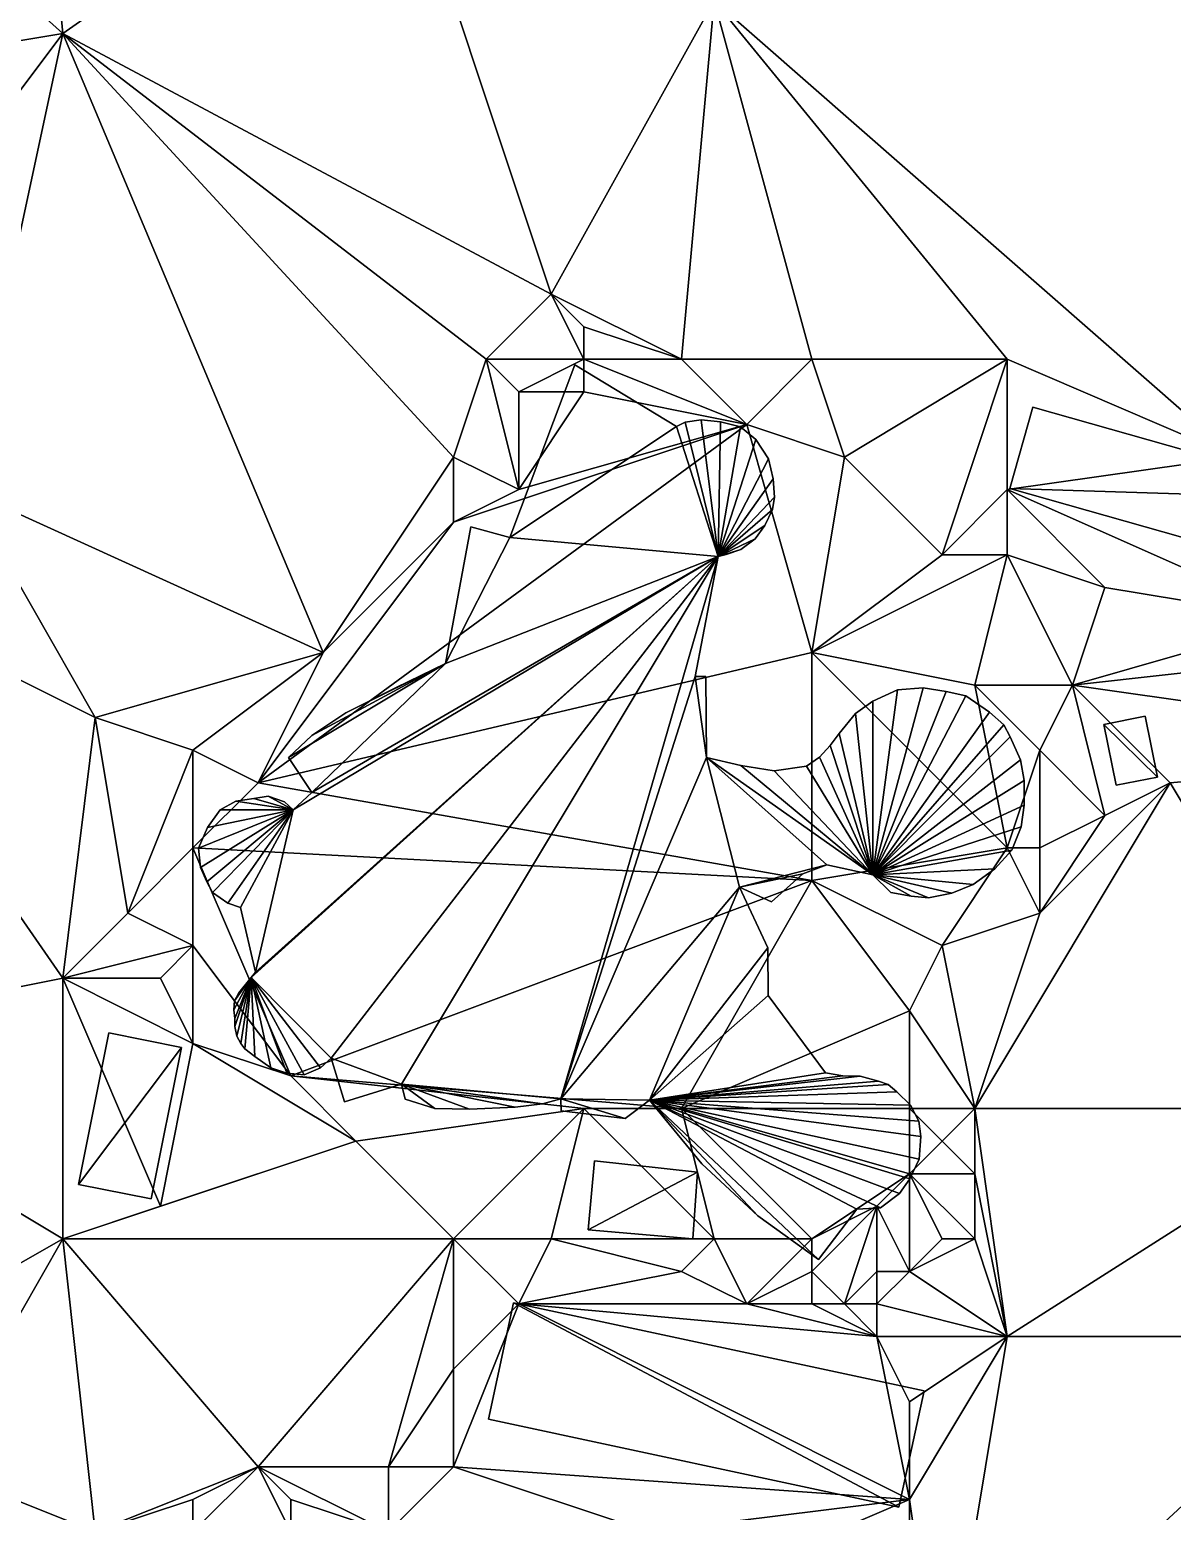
# Model space of a CAD drawing. Header units: metres. Extents: x -1103 to 901, y -902 to 905.
# Drawn here: x 342 to 412.1, y 471.3 to 562.2 of the extents above; entities that cross this region are included whole.
import ezdxf

# ---------------------------------------------------------------- set-up
doc = ezdxf.new("R2010")
doc.units = ezdxf.units.M
for name, color, linetype in [('OSM_BUILDING_FOOTPRINTS', 7, 'CONTINUOUS'), ('OSM_BUILDING_ROOFS', 1, 'CONTINUOUS'), ('OSM_BUILDING_WALLS', 8, 'CONTINUOUS'), ('OSM_TERRAIN', 3, 'CONTINUOUS')]:
    doc.layers.add(name, color=color, linetype=linetype)

msp = doc.modelspace()

# ---------------------------------------------------------------- linework, layer by layer
at = {"layer": 'OSM_BUILDING_FOOTPRINTS'}
for points in [[(375.443, 541.657, 7.511), (371.453, 531.063, 7.511), (369.065, 531.715, 7.511), (367.496, 523.321, 7.511), (364.434, 521.828, 7.511), (361.394, 520.291, 7.511), (359.305, 518.909, 7.511), (357.868, 517.549, 7.511), (359.305, 515.403, 7.511), (358.144, 514.341, 7.511), (357.613, 514.839, 7.511), (356.619, 515.182, 7.511), (355.734, 515.027, 7.511), (354.64, 514.872, 7.511), (353.678, 514.341, 7.511), (352.882, 513.247, 7.511), (352.33, 511.986, 7.511), (352.462, 510.803, 7.511), (352.849, 509.918, 7.511), (353.203, 509.254, 7.511), (354.142, 508.602, 7.511), (354.927, 508.348, 7.511), (355.845, 504.377, 7.511), (355.568, 504.035, 7.511), (355.159, 503.537, 7.511), (354.806, 503.106, 7.511), (354.551, 502.608, 7.511), (354.507, 502.055, 7.511), (354.573, 501.524, 7.511), (354.562, 501.026, 7.511), (354.695, 500.451, 7.511), (354.938, 499.998, 7.511), (355.192, 499.655, 7.511), (355.8, 499.191, 7.511), (356.773, 498.505, 7.511), (357.768, 498.162, 7.511), (358.829, 498.074, 7.511), (359.835, 498.505, 7.511), (360.487, 499.102, 7.511), (361.305, 496.404, 7.511), (364.798, 497.488, 7.511), (365.019, 496.581, 7.511), (366.843, 496.006, 7.511), (368.988, 495.961, 7.511), (371.773, 496.083, 7.511), (373.464, 496.293, 7.511), (374.581, 496.592, 7.511), (374.603, 495.862, 7.511), (378.538, 495.397, 7.511), (380.03, 496.503, 7.511), (383.236, 492.61, 7.511), (386.685, 489.414, 7.511), (390.41, 486.727, 7.511), (392.764, 489.812, 7.511), (394.212, 489.901, 7.511), (395.373, 490.774, 7.511), (396.025, 491.681, 7.511), (396.589, 492.887, 7.511), (396.689, 494.291, 7.511), (396.567, 495.231, 7.511), (396.058, 496.216, 7.511), (395.218, 497.034, 7.511), (394.688, 497.465, 7.511), (394.091, 497.675, 7.511), (392.963, 497.985, 7.511), (391.902, 498.007, 7.511), (390.841, 498.195, 7.511), (387.326, 502.939, 7.511), (387.304, 505.87, 7.511), (385.557, 509.597, 7.511), (387.525, 508.69, 7.511), (389.437, 510.404, 7.511), (390.93, 510.957, 7.511), (393.748, 510.338, 7.511), (394.843, 509.254, 7.511), (396.092, 509.033, 7.511), (397.153, 508.944, 7.511), (398.59, 509.221, 7.511), (399.905, 509.752, 7.511), (401.243, 510.714, 7.511), (402.282, 511.864, 7.511), (402.846, 513.291, 7.511), (403.034, 514.629, 7.511), (403.034, 516.144, 7.511), (402.812, 517.416, 7.511), (402.182, 518.82, 7.511), (401.785, 519.561, 7.511), (400.9, 520.335, 7.511), (399.463, 521.33, 7.511), (398.247, 521.607, 7.511), (396.843, 521.828, 7.511), (395.252, 521.706, 7.511), (393.748, 521.021, 7.511), (392.687, 520.247, 7.511), (391.681, 519.03, 7.511), (391.118, 518.289, 7.511), (390.465, 517.57, 7.511), (389.681, 517.018, 7.511), (387.68, 516.741, 7.511), (385.646, 517.051, 7.511), (383.524, 517.548, 7.511), (383.49, 522.525, 7.511), (382.827, 522.525, 7.511), (384.242, 529.901, 7.511), (384.74, 530.023, 7.511), (385.646, 530.333, 7.511), (386.53, 530.985, 7.511), (387.116, 531.792, 7.511), (387.591, 532.788, 7.511), (387.713, 533.54, 7.511), (387.625, 534.657, 7.511), (387.337, 535.895, 7.511), (386.552, 537.079, 7.511), (385.624, 537.853, 7.511), (384.397, 538.162, 7.511), (383.214, 538.284, 7.511), (382.23, 538.151, 7.511), (381.689, 537.875, 7.511), (375.443, 541.657, 7.511)], [(403.575, 539.058, 9.825), (423.594, 533.385, 9.825), (422.168, 528.397, 9.825), (402.149, 534.07, 9.825), (403.575, 539.058, 9.825)], [(410.473, 520.081, 9.128), (411.224, 516.354, 9.128), (408.693, 515.845, 9.128), (407.93, 519.583, 9.128), (410.473, 520.081, 9.128)], [(346.836, 500.639, 7.383), (351.29, 499.755, 7.383), (349.433, 490.454, 7.383), (344.968, 491.339, 7.383), (346.836, 500.639, 7.383)], [(376.648, 492.798, 8.182), (382.971, 492.091, 8.182), (382.683, 487.999, 8.182), (376.272, 488.552, 8.182), (376.648, 492.798, 8.182)], [(370.137, 476.918, 10.088), (371.685, 484.062, 10.088), (396.898, 478.665, 10.088), (395.34, 471.521, 10.088), (370.137, 476.918, 10.088)]]:
    msp.add_polyline3d(points, close=True, dxfattribs=at)
at = {"layer": 'OSM_BUILDING_ROOFS'}
for points in [[(381.689, 537.875, 17.511), (375.443, 541.657, 17.511), (371.453, 531.063, 17.511)], [(423.594, 533.385, 19.825), (403.575, 539.058, 19.825), (402.149, 534.07, 19.825)], [(384.242, 529.901, 17.511), (381.689, 537.875, 17.511), (371.453, 531.063, 17.511)], [(384.242, 529.901, 17.511), (382.23, 538.151, 17.511), (381.689, 537.875, 17.511)], [(384.242, 529.901, 17.511), (383.214, 538.284, 17.511), (382.23, 538.151, 17.511)], [(384.242, 529.901, 17.511), (384.397, 538.162, 17.511), (383.214, 538.284, 17.511)], [(384.242, 529.901, 17.511), (385.624, 537.853, 17.511), (384.397, 538.162, 17.511)], [(384.242, 529.901, 17.511), (386.552, 537.079, 17.511), (385.624, 537.853, 17.511)], [(384.242, 529.901, 17.511), (387.337, 535.895, 17.511), (386.552, 537.079, 17.511)], [(384.242, 529.901, 17.511), (387.625, 534.657, 17.511), (387.337, 535.895, 17.511)], [(384.242, 529.901, 17.511), (387.713, 533.54, 17.511), (387.625, 534.657, 17.511)], [(423.594, 533.385, 19.825), (402.149, 534.07, 19.825), (422.168, 528.397, 19.825)], [(384.242, 529.901, 17.511), (387.591, 532.788, 17.511), (387.713, 533.54, 17.511)], [(384.242, 529.901, 17.511), (387.116, 531.792, 17.511), (387.591, 532.788, 17.511)], [(371.453, 531.063, 17.511), (369.065, 531.715, 17.511), (367.496, 523.321, 17.511)], [(384.242, 529.901, 17.511), (386.53, 530.985, 17.511), (387.116, 531.792, 17.511)], [(384.242, 529.901, 17.511), (371.453, 531.063, 17.511), (367.496, 523.321, 17.511)], [(384.242, 529.901, 17.511), (385.646, 530.333, 17.511), (386.53, 530.985, 17.511)], [(384.242, 529.901, 17.511), (355.845, 504.377, 17.511), (355.568, 504.035, 17.511)], [(384.242, 529.901, 17.511), (355.568, 504.035, 17.511), (360.487, 499.102, 17.511)], [(384.242, 529.901, 17.511), (358.144, 514.341, 17.511), (355.845, 504.377, 17.511)], [(384.242, 529.901, 17.511), (359.305, 515.403, 17.511), (358.144, 514.341, 17.511)], [(384.242, 529.901, 17.511), (367.496, 523.321, 17.511), (359.305, 515.403, 17.511)], [(384.242, 529.901, 17.511), (360.487, 499.102, 17.511), (364.798, 497.488, 17.511)], [(384.242, 529.901, 17.511), (364.798, 497.488, 17.511), (374.581, 496.592, 17.511)], [(382.827, 522.525, 17.511), (384.242, 529.901, 17.511), (374.581, 496.592, 17.511)], [(384.242, 529.901, 17.511), (384.74, 530.023, 17.511), (385.646, 530.333, 17.511)], [(367.496, 523.321, 17.511), (359.305, 518.909, 17.511), (357.868, 517.549, 17.511)], [(367.496, 523.321, 17.511), (357.868, 517.549, 17.511), (359.305, 515.403, 17.511)], [(367.496, 523.321, 17.511), (361.394, 520.291, 17.511), (359.305, 518.909, 17.511)], [(367.496, 523.321, 17.511), (364.434, 521.828, 17.511), (361.394, 520.291, 17.511)], [(383.524, 517.548, 17.511), (382.827, 522.525, 17.511), (374.581, 496.592, 17.511)], [(383.524, 517.548, 17.511), (383.49, 522.525, 17.511), (382.827, 522.525, 17.511)], [(393.748, 510.338, 17.511), (398.247, 521.607, 17.511), (396.843, 521.828, 17.511)], [(393.748, 510.338, 17.511), (396.843, 521.828, 17.511), (395.252, 521.706, 17.511)], [(393.748, 510.338, 17.511), (395.252, 521.706, 17.511), (393.748, 521.021, 17.511)], [(393.748, 510.338, 17.511), (399.463, 521.33, 17.511), (398.247, 521.607, 17.511)], [(393.748, 510.338, 17.511), (400.9, 520.335, 17.511), (399.463, 521.33, 17.511)], [(393.748, 510.338, 17.511), (393.748, 521.021, 17.511), (392.687, 520.247, 17.511)], [(393.748, 510.338, 17.511), (392.687, 520.247, 17.511), (391.681, 519.03, 17.511)], [(393.748, 510.338, 17.511), (401.785, 519.561, 17.511), (400.9, 520.335, 17.511)], [(393.748, 510.338, 17.511), (402.182, 518.82, 17.511), (401.785, 519.561, 17.511)], [(411.224, 516.354, 19.128), (410.473, 520.081, 19.128), (407.93, 519.583, 19.128)], [(411.224, 516.354, 19.128), (407.93, 519.583, 19.128), (408.693, 515.845, 19.128)], [(393.748, 510.338, 17.511), (391.681, 519.03, 17.511), (391.118, 518.289, 17.511)], [(393.748, 510.338, 17.511), (402.812, 517.416, 17.511), (402.182, 518.82, 17.511)], [(393.748, 510.338, 17.511), (391.118, 518.289, 17.511), (390.465, 517.57, 17.511)], [(383.524, 517.548, 17.511), (374.581, 496.592, 17.511), (385.557, 509.597, 17.511)], [(393.748, 510.338, 17.511), (385.646, 517.051, 17.511), (383.524, 517.548, 17.511)], [(390.93, 510.957, 17.511), (393.748, 510.338, 17.511), (383.524, 517.548, 17.511)], [(385.557, 509.597, 17.511), (390.93, 510.957, 17.511), (383.524, 517.548, 17.511)], [(393.748, 510.338, 17.511), (387.68, 516.741, 17.511), (385.646, 517.051, 17.511)], [(393.748, 510.338, 17.511), (389.681, 517.018, 17.511), (387.68, 516.741, 17.511)], [(393.748, 510.338, 17.511), (390.465, 517.57, 17.511), (389.681, 517.018, 17.511)], [(393.748, 510.338, 17.511), (403.034, 516.144, 17.511), (402.812, 517.416, 17.511)], [(393.748, 510.338, 17.511), (403.034, 514.629, 17.511), (403.034, 516.144, 17.511)], [(358.144, 514.341, 17.511), (355.734, 515.027, 17.511), (354.64, 514.872, 17.511)], [(358.144, 514.341, 17.511), (356.619, 515.182, 17.511), (355.734, 515.027, 17.511)], [(358.144, 514.341, 17.511), (357.613, 514.839, 17.511), (356.619, 515.182, 17.511)], [(358.144, 514.341, 17.511), (352.882, 513.247, 17.511), (352.33, 511.986, 17.511)], [(358.144, 514.341, 17.511), (352.33, 511.986, 17.511), (352.462, 510.803, 17.511)], [(358.144, 514.341, 17.511), (352.462, 510.803, 17.511), (352.849, 509.918, 17.511)], [(358.144, 514.341, 17.511), (352.849, 509.918, 17.511), (353.203, 509.254, 17.511)], [(358.144, 514.341, 17.511), (353.678, 514.341, 17.511), (352.882, 513.247, 17.511)], [(358.144, 514.341, 17.511), (353.203, 509.254, 17.511), (354.142, 508.602, 17.511)], [(358.144, 514.341, 17.511), (354.64, 514.872, 17.511), (353.678, 514.341, 17.511)], [(358.144, 514.341, 17.511), (354.142, 508.602, 17.511), (354.927, 508.348, 17.511)], [(358.144, 514.341, 17.511), (354.927, 508.348, 17.511), (355.845, 504.377, 17.511)], [(393.748, 510.338, 17.511), (402.846, 513.291, 17.511), (403.034, 514.629, 17.511)], [(393.748, 510.338, 17.511), (402.282, 511.864, 17.511), (402.846, 513.291, 17.511)], [(393.748, 510.338, 17.511), (401.243, 510.714, 17.511), (402.282, 511.864, 17.511)], [(385.557, 509.597, 17.511), (389.437, 510.404, 17.511), (390.93, 510.957, 17.511)], [(385.557, 509.597, 17.511), (387.525, 508.69, 17.511), (389.437, 510.404, 17.511)], [(393.748, 510.338, 17.511), (399.905, 509.752, 17.511), (401.243, 510.714, 17.511)], [(374.581, 496.592, 17.511), (380.03, 496.503, 17.511), (385.557, 509.597, 17.511)], [(380.03, 496.503, 17.511), (387.304, 505.87, 17.511), (385.557, 509.597, 17.511)], [(393.748, 510.338, 17.511), (394.843, 509.254, 17.511), (396.092, 509.033, 17.511)], [(393.748, 510.338, 17.511), (396.092, 509.033, 17.511), (397.153, 508.944, 17.511)], [(393.748, 510.338, 17.511), (397.153, 508.944, 17.511), (398.59, 509.221, 17.511)], [(393.748, 510.338, 17.511), (398.59, 509.221, 17.511), (399.905, 509.752, 17.511)], [(380.03, 496.503, 17.511), (387.326, 502.939, 17.511), (387.304, 505.87, 17.511)], [(355.568, 504.035, 17.511), (354.551, 502.608, 17.511), (354.507, 502.055, 17.511)], [(355.568, 504.035, 17.511), (354.507, 502.055, 17.511), (354.573, 501.524, 17.511)], [(355.568, 504.035, 17.511), (354.806, 503.106, 17.511), (354.551, 502.608, 17.511)], [(355.568, 504.035, 17.511), (354.573, 501.524, 17.511), (354.562, 501.026, 17.511)], [(355.568, 504.035, 17.511), (354.562, 501.026, 17.511), (354.695, 500.451, 17.511)], [(355.568, 504.035, 17.511), (354.695, 500.451, 17.511), (354.938, 499.998, 17.511)], [(355.568, 504.035, 17.511), (355.159, 503.537, 17.511), (354.806, 503.106, 17.511)], [(355.568, 504.035, 17.511), (354.938, 499.998, 17.511), (355.192, 499.655, 17.511)], [(355.568, 504.035, 17.511), (355.192, 499.655, 17.511), (355.8, 499.191, 17.511)], [(355.568, 504.035, 17.511), (355.8, 499.191, 17.511), (356.773, 498.505, 17.511)], [(355.568, 504.035, 17.511), (356.773, 498.505, 17.511), (357.768, 498.162, 17.511)], [(355.568, 504.035, 17.511), (357.768, 498.162, 17.511), (358.829, 498.074, 17.511)], [(355.568, 504.035, 17.511), (358.829, 498.074, 17.511), (359.835, 498.505, 17.511)], [(355.568, 504.035, 17.511), (359.835, 498.505, 17.511), (360.487, 499.102, 17.511)], [(380.03, 496.503, 17.511), (390.841, 498.195, 17.511), (387.326, 502.939, 17.511)], [(351.29, 499.755, 17.383), (346.836, 500.639, 17.383), (344.968, 491.339, 17.383)], [(351.29, 499.755, 17.383), (344.968, 491.339, 17.383), (349.433, 490.454, 17.383)], [(360.487, 499.102, 17.511), (361.305, 496.404, 17.511), (364.798, 497.488, 17.511)], [(380.03, 496.503, 17.511), (391.902, 498.007, 17.511), (390.841, 498.195, 17.511)], [(380.03, 496.503, 17.511), (392.963, 497.985, 17.511), (391.902, 498.007, 17.511)], [(380.03, 496.503, 17.511), (394.091, 497.675, 17.511), (392.963, 497.985, 17.511)], [(380.03, 496.503, 17.511), (394.688, 497.465, 17.511), (394.091, 497.675, 17.511)], [(364.798, 497.488, 17.511), (365.019, 496.581, 17.511), (366.843, 496.006, 17.511)], [(364.798, 497.488, 17.511), (366.843, 496.006, 17.511), (368.988, 495.961, 17.511)], [(364.798, 497.488, 17.511), (368.988, 495.961, 17.511), (371.773, 496.083, 17.511)], [(364.798, 497.488, 17.511), (371.773, 496.083, 17.511), (373.464, 496.293, 17.511)], [(364.798, 497.488, 17.511), (373.464, 496.293, 17.511), (374.581, 496.592, 17.511)], [(380.03, 496.503, 17.511), (395.218, 497.034, 17.511), (394.688, 497.465, 17.511)], [(380.03, 496.503, 17.511), (396.058, 496.216, 17.511), (395.218, 497.034, 17.511)], [(374.581, 496.592, 17.511), (374.603, 495.862, 17.511), (378.538, 495.397, 17.511)], [(374.581, 496.592, 17.511), (378.538, 495.397, 17.511), (380.03, 496.503, 17.511)], [(380.03, 496.503, 17.511), (383.236, 492.61, 17.511), (386.685, 489.414, 17.511)], [(380.03, 496.503, 17.511), (386.685, 489.414, 17.511), (390.41, 486.727, 17.511)], [(380.03, 496.503, 17.511), (390.41, 486.727, 17.511), (392.764, 489.812, 17.511)], [(380.03, 496.503, 17.511), (392.764, 489.812, 17.511), (394.212, 489.901, 17.511)], [(380.03, 496.503, 17.511), (394.212, 489.901, 17.511), (395.373, 490.774, 17.511)], [(380.03, 496.503, 17.511), (395.373, 490.774, 17.511), (396.025, 491.681, 17.511)], [(380.03, 496.503, 17.511), (396.025, 491.681, 17.511), (396.589, 492.887, 17.511)], [(380.03, 496.503, 17.511), (396.589, 492.887, 17.511), (396.689, 494.291, 17.511)], [(380.03, 496.503, 17.511), (396.689, 494.291, 17.511), (396.567, 495.231, 17.511)], [(380.03, 496.503, 17.511), (396.567, 495.231, 17.511), (396.058, 496.216, 17.511)], [(382.971, 492.091, 18.182), (376.648, 492.798, 18.182), (376.272, 488.552, 18.182)], [(382.971, 492.091, 18.182), (376.272, 488.552, 18.182), (382.683, 487.999, 18.182)], [(371.685, 484.062, 20.088), (370.137, 476.918, 20.088), (395.34, 471.521, 20.088)], [(371.685, 484.062, 20.088), (395.34, 471.521, 20.088), (396.898, 478.665, 20.088)]]:
    msp.add_3dface(points, dxfattribs=at)
at = {"layer": 'OSM_BUILDING_WALLS'}
for points in [[(375.443, 541.657, 7.511), (371.453, 531.063, 7.511), (371.453, 531.063, 17.511)], [(375.443, 541.657, 7.511), (371.453, 531.063, 17.511), (375.443, 541.657, 17.511)], [(381.689, 537.875, 7.511), (375.443, 541.657, 7.511), (375.443, 541.657, 17.511)], [(381.689, 537.875, 7.511), (375.443, 541.657, 17.511), (381.689, 537.875, 17.511)], [(403.575, 539.058, 9.825), (402.149, 534.07, 9.825), (402.149, 534.07, 19.825)], [(403.575, 539.058, 9.825), (402.149, 534.07, 19.825), (403.575, 539.058, 19.825)], [(423.594, 533.385, 9.825), (403.575, 539.058, 9.825), (403.575, 539.058, 19.825)], [(423.594, 533.385, 9.825), (403.575, 539.058, 19.825), (423.594, 533.385, 19.825)], [(382.23, 538.151, 7.511), (381.689, 537.875, 7.511), (381.689, 537.875, 17.511)], [(382.23, 538.151, 7.511), (381.689, 537.875, 17.511), (382.23, 538.151, 17.511)], [(383.214, 538.284, 7.511), (382.23, 538.151, 7.511), (382.23, 538.151, 17.511)], [(383.214, 538.284, 7.511), (382.23, 538.151, 17.511), (383.214, 538.284, 17.511)], [(384.397, 538.162, 7.511), (383.214, 538.284, 7.511), (383.214, 538.284, 17.511)], [(384.397, 538.162, 7.511), (383.214, 538.284, 17.511), (384.397, 538.162, 17.511)], [(385.624, 537.853, 7.511), (384.397, 538.162, 7.511), (384.397, 538.162, 17.511)], [(385.624, 537.853, 7.511), (384.397, 538.162, 17.511), (385.624, 537.853, 17.511)], [(386.552, 537.079, 7.511), (385.624, 537.853, 7.511), (385.624, 537.853, 17.511)], [(386.552, 537.079, 7.511), (385.624, 537.853, 17.511), (386.552, 537.079, 17.511)], [(387.337, 535.895, 7.511), (386.552, 537.079, 7.511), (386.552, 537.079, 17.511)], [(387.337, 535.895, 7.511), (386.552, 537.079, 17.511), (387.337, 535.895, 17.511)], [(387.625, 534.657, 7.511), (387.337, 535.895, 7.511), (387.337, 535.895, 17.511)], [(387.625, 534.657, 7.511), (387.337, 535.895, 17.511), (387.625, 534.657, 17.511)], [(387.713, 533.54, 7.511), (387.625, 534.657, 7.511), (387.625, 534.657, 17.511)], [(387.713, 533.54, 7.511), (387.625, 534.657, 17.511), (387.713, 533.54, 17.511)], [(402.149, 534.07, 9.825), (422.168, 528.397, 9.825), (422.168, 528.397, 19.825)], [(402.149, 534.07, 9.825), (422.168, 528.397, 19.825), (402.149, 534.07, 19.825)], [(387.591, 532.788, 7.511), (387.713, 533.54, 7.511), (387.713, 533.54, 17.511)], [(387.591, 532.788, 7.511), (387.713, 533.54, 17.511), (387.591, 532.788, 17.511)], [(387.116, 531.792, 7.511), (387.591, 532.788, 7.511), (387.591, 532.788, 17.511)], [(387.116, 531.792, 7.511), (387.591, 532.788, 17.511), (387.116, 531.792, 17.511)], [(369.065, 531.715, 7.511), (367.496, 523.321, 7.511), (367.496, 523.321, 17.511)], [(369.065, 531.715, 7.511), (367.496, 523.321, 17.511), (369.065, 531.715, 17.511)], [(371.453, 531.063, 7.511), (369.065, 531.715, 7.511), (369.065, 531.715, 17.511)], [(371.453, 531.063, 7.511), (369.065, 531.715, 17.511), (371.453, 531.063, 17.511)], [(386.53, 530.985, 7.511), (387.116, 531.792, 7.511), (387.116, 531.792, 17.511)], [(386.53, 530.985, 7.511), (387.116, 531.792, 17.511), (386.53, 530.985, 17.511)], [(385.646, 530.333, 7.511), (386.53, 530.985, 7.511), (386.53, 530.985, 17.511)], [(385.646, 530.333, 7.511), (386.53, 530.985, 17.511), (385.646, 530.333, 17.511)], [(382.827, 522.525, 7.511), (384.242, 529.901, 7.511), (384.242, 529.901, 17.511)], [(382.827, 522.525, 7.511), (384.242, 529.901, 17.511), (382.827, 522.525, 17.511)], [(384.242, 529.901, 7.511), (384.74, 530.023, 7.511), (384.74, 530.023, 17.511)], [(384.242, 529.901, 7.511), (384.74, 530.023, 17.511), (384.242, 529.901, 17.511)], [(384.74, 530.023, 7.511), (385.646, 530.333, 7.511), (385.646, 530.333, 17.511)], [(384.74, 530.023, 7.511), (385.646, 530.333, 17.511), (384.74, 530.023, 17.511)], [(367.496, 523.321, 7.511), (364.434, 521.828, 7.511), (364.434, 521.828, 17.511)], [(367.496, 523.321, 7.511), (364.434, 521.828, 17.511), (367.496, 523.321, 17.511)], [(383.49, 522.525, 7.511), (382.827, 522.525, 7.511), (382.827, 522.525, 17.511)], [(383.49, 522.525, 7.511), (382.827, 522.525, 17.511), (383.49, 522.525, 17.511)], [(383.524, 517.548, 7.511), (383.49, 522.525, 7.511), (383.49, 522.525, 17.511)], [(383.524, 517.548, 7.511), (383.49, 522.525, 17.511), (383.524, 517.548, 17.511)], [(364.434, 521.828, 7.511), (361.394, 520.291, 7.511), (361.394, 520.291, 17.511)], [(364.434, 521.828, 7.511), (361.394, 520.291, 17.511), (364.434, 521.828, 17.511)], [(395.252, 521.706, 7.511), (393.748, 521.021, 7.511), (393.748, 521.021, 17.511)], [(395.252, 521.706, 7.511), (393.748, 521.021, 17.511), (395.252, 521.706, 17.511)], [(396.843, 521.828, 7.511), (395.252, 521.706, 7.511), (395.252, 521.706, 17.511)], [(396.843, 521.828, 7.511), (395.252, 521.706, 17.511), (396.843, 521.828, 17.511)], [(398.247, 521.607, 7.511), (396.843, 521.828, 7.511), (396.843, 521.828, 17.511)], [(398.247, 521.607, 7.511), (396.843, 521.828, 17.511), (398.247, 521.607, 17.511)], [(399.463, 521.33, 7.511), (398.247, 521.607, 7.511), (398.247, 521.607, 17.511)], [(399.463, 521.33, 7.511), (398.247, 521.607, 17.511), (399.463, 521.33, 17.511)], [(400.9, 520.335, 7.511), (399.463, 521.33, 7.511), (399.463, 521.33, 17.511)], [(400.9, 520.335, 7.511), (399.463, 521.33, 17.511), (400.9, 520.335, 17.511)], [(393.748, 521.021, 7.511), (392.687, 520.247, 7.511), (392.687, 520.247, 17.511)], [(393.748, 521.021, 7.511), (392.687, 520.247, 17.511), (393.748, 521.021, 17.511)], [(361.394, 520.291, 7.511), (359.305, 518.909, 7.511), (359.305, 518.909, 17.511)], [(361.394, 520.291, 7.511), (359.305, 518.909, 17.511), (361.394, 520.291, 17.511)], [(392.687, 520.247, 7.511), (391.681, 519.03, 7.511), (391.681, 519.03, 17.511)], [(392.687, 520.247, 7.511), (391.681, 519.03, 17.511), (392.687, 520.247, 17.511)], [(401.785, 519.561, 7.511), (400.9, 520.335, 7.511), (400.9, 520.335, 17.511)], [(401.785, 519.561, 7.511), (400.9, 520.335, 17.511), (401.785, 519.561, 17.511)], [(402.182, 518.82, 7.511), (401.785, 519.561, 7.511), (401.785, 519.561, 17.511)], [(402.182, 518.82, 7.511), (401.785, 519.561, 17.511), (402.182, 518.82, 17.511)], [(410.473, 520.081, 9.128), (407.93, 519.583, 9.128), (407.93, 519.583, 19.128)], [(410.473, 520.081, 9.128), (407.93, 519.583, 19.128), (410.473, 520.081, 19.128)], [(407.93, 519.583, 9.128), (408.693, 515.845, 9.128), (408.693, 515.845, 19.128)], [(407.93, 519.583, 9.128), (408.693, 515.845, 19.128), (407.93, 519.583, 19.128)], [(411.224, 516.354, 9.128), (410.473, 520.081, 9.128), (410.473, 520.081, 19.128)], [(411.224, 516.354, 9.128), (410.473, 520.081, 19.128), (411.224, 516.354, 19.128)], [(359.305, 518.909, 7.511), (357.868, 517.549, 7.511), (357.868, 517.549, 17.511)], [(359.305, 518.909, 7.511), (357.868, 517.549, 17.511), (359.305, 518.909, 17.511)], [(391.681, 519.03, 7.511), (391.118, 518.289, 7.511), (391.118, 518.289, 17.511)], [(391.681, 519.03, 7.511), (391.118, 518.289, 17.511), (391.681, 519.03, 17.511)], [(402.812, 517.416, 7.511), (402.182, 518.82, 7.511), (402.182, 518.82, 17.511)], [(402.812, 517.416, 7.511), (402.182, 518.82, 17.511), (402.812, 517.416, 17.511)], [(391.118, 518.289, 7.511), (390.465, 517.57, 7.511), (390.465, 517.57, 17.511)], [(391.118, 518.289, 7.511), (390.465, 517.57, 17.511), (391.118, 518.289, 17.511)], [(357.868, 517.549, 7.511), (359.305, 515.403, 7.511), (359.305, 515.403, 17.511)], [(357.868, 517.549, 7.511), (359.305, 515.403, 17.511), (357.868, 517.549, 17.511)], [(385.646, 517.051, 7.511), (383.524, 517.548, 7.511), (383.524, 517.548, 17.511)], [(385.646, 517.051, 7.511), (383.524, 517.548, 17.511), (385.646, 517.051, 17.511)], [(387.68, 516.741, 7.511), (385.646, 517.051, 7.511), (385.646, 517.051, 17.511)], [(387.68, 516.741, 7.511), (385.646, 517.051, 17.511), (387.68, 516.741, 17.511)], [(389.681, 517.018, 7.511), (387.68, 516.741, 7.511), (387.68, 516.741, 17.511)], [(389.681, 517.018, 7.511), (387.68, 516.741, 17.511), (389.681, 517.018, 17.511)], [(390.465, 517.57, 7.511), (389.681, 517.018, 7.511), (389.681, 517.018, 17.511)], [(390.465, 517.57, 7.511), (389.681, 517.018, 17.511), (390.465, 517.57, 17.511)], [(403.034, 516.144, 7.511), (402.812, 517.416, 7.511), (402.812, 517.416, 17.511)], [(403.034, 516.144, 7.511), (402.812, 517.416, 17.511), (403.034, 516.144, 17.511)], [(403.034, 514.629, 7.511), (403.034, 516.144, 7.511), (403.034, 516.144, 17.511)], [(403.034, 514.629, 7.511), (403.034, 516.144, 17.511), (403.034, 514.629, 17.511)], [(408.693, 515.845, 9.128), (411.224, 516.354, 9.128), (411.224, 516.354, 19.128)], [(408.693, 515.845, 9.128), (411.224, 516.354, 19.128), (408.693, 515.845, 19.128)], [(355.734, 515.027, 7.511), (354.64, 514.872, 7.511), (354.64, 514.872, 17.511)], [(355.734, 515.027, 7.511), (354.64, 514.872, 17.511), (355.734, 515.027, 17.511)], [(356.619, 515.182, 7.511), (355.734, 515.027, 7.511), (355.734, 515.027, 17.511)], [(356.619, 515.182, 7.511), (355.734, 515.027, 17.511), (356.619, 515.182, 17.511)], [(357.613, 514.839, 7.511), (356.619, 515.182, 7.511), (356.619, 515.182, 17.511)], [(357.613, 514.839, 7.511), (356.619, 515.182, 17.511), (357.613, 514.839, 17.511)], [(359.305, 515.403, 7.511), (358.144, 514.341, 7.511), (358.144, 514.341, 17.511)], [(359.305, 515.403, 7.511), (358.144, 514.341, 17.511), (359.305, 515.403, 17.511)], [(353.678, 514.341, 7.511), (352.882, 513.247, 7.511), (352.882, 513.247, 17.511)], [(353.678, 514.341, 7.511), (352.882, 513.247, 17.511), (353.678, 514.341, 17.511)], [(354.64, 514.872, 7.511), (353.678, 514.341, 7.511), (353.678, 514.341, 17.511)], [(354.64, 514.872, 7.511), (353.678, 514.341, 17.511), (354.64, 514.872, 17.511)], [(358.144, 514.341, 7.511), (357.613, 514.839, 7.511), (357.613, 514.839, 17.511)], [(358.144, 514.341, 7.511), (357.613, 514.839, 17.511), (358.144, 514.341, 17.511)], [(402.846, 513.291, 7.511), (403.034, 514.629, 7.511), (403.034, 514.629, 17.511)], [(402.846, 513.291, 7.511), (403.034, 514.629, 17.511), (402.846, 513.291, 17.511)], [(352.882, 513.247, 7.511), (352.33, 511.986, 7.511), (352.33, 511.986, 17.511)], [(352.882, 513.247, 7.511), (352.33, 511.986, 17.511), (352.882, 513.247, 17.511)], [(402.282, 511.864, 7.511), (402.846, 513.291, 7.511), (402.846, 513.291, 17.511)], [(402.282, 511.864, 7.511), (402.846, 513.291, 17.511), (402.282, 511.864, 17.511)], [(352.33, 511.986, 7.511), (352.462, 510.803, 7.511), (352.462, 510.803, 17.511)], [(352.33, 511.986, 7.511), (352.462, 510.803, 17.511), (352.33, 511.986, 17.511)], [(401.243, 510.714, 7.511), (402.282, 511.864, 7.511), (402.282, 511.864, 17.511)], [(401.243, 510.714, 7.511), (402.282, 511.864, 17.511), (401.243, 510.714, 17.511)], [(352.462, 510.803, 7.511), (352.849, 509.918, 7.511), (352.849, 509.918, 17.511)], [(352.462, 510.803, 7.511), (352.849, 509.918, 17.511), (352.462, 510.803, 17.511)], [(387.525, 508.69, 7.511), (389.437, 510.404, 7.511), (389.437, 510.404, 17.511)], [(387.525, 508.69, 7.511), (389.437, 510.404, 17.511), (387.525, 508.69, 17.511)], [(389.437, 510.404, 7.511), (390.93, 510.957, 7.511), (390.93, 510.957, 17.511)], [(389.437, 510.404, 7.511), (390.93, 510.957, 17.511), (389.437, 510.404, 17.511)], [(390.93, 510.957, 7.511), (393.748, 510.338, 7.511), (393.748, 510.338, 17.511)], [(390.93, 510.957, 7.511), (393.748, 510.338, 17.511), (390.93, 510.957, 17.511)], [(399.905, 509.752, 7.511), (401.243, 510.714, 7.511), (401.243, 510.714, 17.511)], [(399.905, 509.752, 7.511), (401.243, 510.714, 17.511), (399.905, 509.752, 17.511)], [(352.849, 509.918, 7.511), (353.203, 509.254, 7.511), (353.203, 509.254, 17.511)], [(352.849, 509.918, 7.511), (353.203, 509.254, 17.511), (352.849, 509.918, 17.511)], [(387.304, 505.87, 7.511), (385.557, 509.597, 7.511), (385.557, 509.597, 17.511)], [(387.304, 505.87, 7.511), (385.557, 509.597, 17.511), (387.304, 505.87, 17.511)], [(385.557, 509.597, 7.511), (387.525, 508.69, 7.511), (387.525, 508.69, 17.511)], [(385.557, 509.597, 7.511), (387.525, 508.69, 17.511), (385.557, 509.597, 17.511)], [(393.748, 510.338, 7.511), (394.843, 509.254, 7.511), (394.843, 509.254, 17.511)], [(393.748, 510.338, 7.511), (394.843, 509.254, 17.511), (393.748, 510.338, 17.511)], [(398.59, 509.221, 7.511), (399.905, 509.752, 7.511), (399.905, 509.752, 17.511)], [(398.59, 509.221, 7.511), (399.905, 509.752, 17.511), (398.59, 509.221, 17.511)], [(353.203, 509.254, 7.511), (354.142, 508.602, 7.511), (354.142, 508.602, 17.511)], [(353.203, 509.254, 7.511), (354.142, 508.602, 17.511), (353.203, 509.254, 17.511)], [(354.142, 508.602, 7.511), (354.927, 508.348, 7.511), (354.927, 508.348, 17.511)], [(354.142, 508.602, 7.511), (354.927, 508.348, 17.511), (354.142, 508.602, 17.511)], [(394.843, 509.254, 7.511), (396.092, 509.033, 7.511), (396.092, 509.033, 17.511)], [(394.843, 509.254, 7.511), (396.092, 509.033, 17.511), (394.843, 509.254, 17.511)], [(396.092, 509.033, 7.511), (397.153, 508.944, 7.511), (397.153, 508.944, 17.511)], [(396.092, 509.033, 7.511), (397.153, 508.944, 17.511), (396.092, 509.033, 17.511)], [(397.153, 508.944, 7.511), (398.59, 509.221, 7.511), (398.59, 509.221, 17.511)], [(397.153, 508.944, 7.511), (398.59, 509.221, 17.511), (397.153, 508.944, 17.511)], [(354.927, 508.348, 7.511), (355.845, 504.377, 7.511), (355.845, 504.377, 17.511)], [(354.927, 508.348, 7.511), (355.845, 504.377, 17.511), (354.927, 508.348, 17.511)], [(387.326, 502.939, 7.511), (387.304, 505.87, 7.511), (387.304, 505.87, 17.511)], [(387.326, 502.939, 7.511), (387.304, 505.87, 17.511), (387.326, 502.939, 17.511)], [(355.568, 504.035, 7.511), (355.159, 503.537, 7.511), (355.159, 503.537, 17.511)], [(355.568, 504.035, 7.511), (355.159, 503.537, 17.511), (355.568, 504.035, 17.511)], [(355.845, 504.377, 7.511), (355.568, 504.035, 7.511), (355.568, 504.035, 17.511)], [(355.845, 504.377, 7.511), (355.568, 504.035, 17.511), (355.845, 504.377, 17.511)], [(354.806, 503.106, 7.511), (354.551, 502.608, 7.511), (354.551, 502.608, 17.511)], [(354.806, 503.106, 7.511), (354.551, 502.608, 17.511), (354.806, 503.106, 17.511)], [(355.159, 503.537, 7.511), (354.806, 503.106, 7.511), (354.806, 503.106, 17.511)], [(355.159, 503.537, 7.511), (354.806, 503.106, 17.511), (355.159, 503.537, 17.511)], [(354.551, 502.608, 7.511), (354.507, 502.055, 7.511), (354.507, 502.055, 17.511)], [(354.551, 502.608, 7.511), (354.507, 502.055, 17.511), (354.551, 502.608, 17.511)], [(390.841, 498.195, 7.511), (387.326, 502.939, 7.511), (387.326, 502.939, 17.511)], [(390.841, 498.195, 7.511), (387.326, 502.939, 17.511), (390.841, 498.195, 17.511)], [(354.507, 502.055, 7.511), (354.573, 501.524, 7.511), (354.573, 501.524, 17.511)], [(354.507, 502.055, 7.511), (354.573, 501.524, 17.511), (354.507, 502.055, 17.511)], [(354.573, 501.524, 7.511), (354.562, 501.026, 7.511), (354.562, 501.026, 17.511)], [(354.573, 501.524, 7.511), (354.562, 501.026, 17.511), (354.573, 501.524, 17.511)], [(346.836, 500.639, 7.383), (344.968, 491.339, 7.383), (344.968, 491.339, 17.383)], [(346.836, 500.639, 7.383), (344.968, 491.339, 17.383), (346.836, 500.639, 17.383)], [(351.29, 499.755, 7.383), (346.836, 500.639, 7.383), (346.836, 500.639, 17.383)], [(351.29, 499.755, 7.383), (346.836, 500.639, 17.383), (351.29, 499.755, 17.383)], [(354.562, 501.026, 7.511), (354.695, 500.451, 7.511), (354.695, 500.451, 17.511)], [(354.562, 501.026, 7.511), (354.695, 500.451, 17.511), (354.562, 501.026, 17.511)], [(354.695, 500.451, 7.511), (354.938, 499.998, 7.511), (354.938, 499.998, 17.511)], [(354.695, 500.451, 7.511), (354.938, 499.998, 17.511), (354.695, 500.451, 17.511)], [(349.433, 490.454, 7.383), (351.29, 499.755, 7.383), (351.29, 499.755, 17.383)], [(349.433, 490.454, 7.383), (351.29, 499.755, 17.383), (349.433, 490.454, 17.383)], [(354.938, 499.998, 7.511), (355.192, 499.655, 7.511), (355.192, 499.655, 17.511)], [(354.938, 499.998, 7.511), (355.192, 499.655, 17.511), (354.938, 499.998, 17.511)], [(355.192, 499.655, 7.511), (355.8, 499.191, 7.511), (355.8, 499.191, 17.511)], [(355.192, 499.655, 7.511), (355.8, 499.191, 17.511), (355.192, 499.655, 17.511)], [(355.8, 499.191, 7.511), (356.773, 498.505, 7.511), (356.773, 498.505, 17.511)], [(355.8, 499.191, 7.511), (356.773, 498.505, 17.511), (355.8, 499.191, 17.511)], [(359.835, 498.505, 7.511), (360.487, 499.102, 7.511), (360.487, 499.102, 17.511)], [(359.835, 498.505, 7.511), (360.487, 499.102, 17.511), (359.835, 498.505, 17.511)], [(360.487, 499.102, 7.511), (361.305, 496.404, 7.511), (361.305, 496.404, 17.511)], [(360.487, 499.102, 7.511), (361.305, 496.404, 17.511), (360.487, 499.102, 17.511)], [(356.773, 498.505, 7.511), (357.768, 498.162, 7.511), (357.768, 498.162, 17.511)], [(356.773, 498.505, 7.511), (357.768, 498.162, 17.511), (356.773, 498.505, 17.511)], [(357.768, 498.162, 7.511), (358.829, 498.074, 7.511), (358.829, 498.074, 17.511)], [(357.768, 498.162, 7.511), (358.829, 498.074, 17.511), (357.768, 498.162, 17.511)], [(358.829, 498.074, 7.511), (359.835, 498.505, 7.511), (359.835, 498.505, 17.511)], [(358.829, 498.074, 7.511), (359.835, 498.505, 17.511), (358.829, 498.074, 17.511)], [(391.902, 498.007, 7.511), (390.841, 498.195, 7.511), (390.841, 498.195, 17.511)], [(391.902, 498.007, 7.511), (390.841, 498.195, 17.511), (391.902, 498.007, 17.511)], [(392.963, 497.985, 7.511), (391.902, 498.007, 7.511), (391.902, 498.007, 17.511)], [(392.963, 497.985, 7.511), (391.902, 498.007, 17.511), (392.963, 497.985, 17.511)], [(394.091, 497.675, 7.511), (392.963, 497.985, 7.511), (392.963, 497.985, 17.511)], [(394.091, 497.675, 7.511), (392.963, 497.985, 17.511), (394.091, 497.675, 17.511)], [(394.688, 497.465, 7.511), (394.091, 497.675, 7.511), (394.091, 497.675, 17.511)], [(394.688, 497.465, 7.511), (394.091, 497.675, 17.511), (394.688, 497.465, 17.511)], [(361.305, 496.404, 7.511), (364.798, 497.488, 7.511), (364.798, 497.488, 17.511)], [(361.305, 496.404, 7.511), (364.798, 497.488, 17.511), (361.305, 496.404, 17.511)], [(364.798, 497.488, 7.511), (365.019, 496.581, 7.511), (365.019, 496.581, 17.511)], [(364.798, 497.488, 7.511), (365.019, 496.581, 17.511), (364.798, 497.488, 17.511)], [(395.218, 497.034, 7.511), (394.688, 497.465, 7.511), (394.688, 497.465, 17.511)], [(395.218, 497.034, 7.511), (394.688, 497.465, 17.511), (395.218, 497.034, 17.511)], [(396.058, 496.216, 7.511), (395.218, 497.034, 7.511), (395.218, 497.034, 17.511)], [(396.058, 496.216, 7.511), (395.218, 497.034, 17.511), (396.058, 496.216, 17.511)], [(365.019, 496.581, 7.511), (366.843, 496.006, 7.511), (366.843, 496.006, 17.511)], [(365.019, 496.581, 7.511), (366.843, 496.006, 17.511), (365.019, 496.581, 17.511)], [(366.843, 496.006, 7.511), (368.988, 495.961, 7.511), (368.988, 495.961, 17.511)], [(366.843, 496.006, 7.511), (368.988, 495.961, 17.511), (366.843, 496.006, 17.511)], [(368.988, 495.961, 7.511), (371.773, 496.083, 7.511), (371.773, 496.083, 17.511)], [(368.988, 495.961, 7.511), (371.773, 496.083, 17.511), (368.988, 495.961, 17.511)], [(371.773, 496.083, 7.511), (373.464, 496.293, 7.511), (373.464, 496.293, 17.511)], [(371.773, 496.083, 7.511), (373.464, 496.293, 17.511), (371.773, 496.083, 17.511)], [(373.464, 496.293, 7.511), (374.581, 496.592, 7.511), (374.581, 496.592, 17.511)], [(373.464, 496.293, 7.511), (374.581, 496.592, 17.511), (373.464, 496.293, 17.511)], [(374.581, 496.592, 7.511), (374.603, 495.862, 7.511), (374.603, 495.862, 17.511)], [(374.581, 496.592, 7.511), (374.603, 495.862, 17.511), (374.581, 496.592, 17.511)], [(374.603, 495.862, 7.511), (378.538, 495.397, 7.511), (378.538, 495.397, 17.511)], [(374.603, 495.862, 7.511), (378.538, 495.397, 17.511), (374.603, 495.862, 17.511)], [(378.538, 495.397, 7.511), (380.03, 496.503, 7.511), (380.03, 496.503, 17.511)], [(378.538, 495.397, 7.511), (380.03, 496.503, 17.511), (378.538, 495.397, 17.511)], [(380.03, 496.503, 7.511), (383.236, 492.61, 7.511), (383.236, 492.61, 17.511)], [(380.03, 496.503, 7.511), (383.236, 492.61, 17.511), (380.03, 496.503, 17.511)], [(396.567, 495.231, 7.511), (396.058, 496.216, 7.511), (396.058, 496.216, 17.511)], [(396.567, 495.231, 7.511), (396.058, 496.216, 17.511), (396.567, 495.231, 17.511)], [(396.689, 494.291, 7.511), (396.567, 495.231, 7.511), (396.567, 495.231, 17.511)], [(396.689, 494.291, 7.511), (396.567, 495.231, 17.511), (396.689, 494.291, 17.511)], [(396.589, 492.887, 7.511), (396.689, 494.291, 7.511), (396.689, 494.291, 17.511)], [(396.589, 492.887, 7.511), (396.689, 494.291, 17.511), (396.589, 492.887, 17.511)], [(376.648, 492.798, 8.182), (376.272, 488.552, 8.182), (376.272, 488.552, 18.182)], [(376.648, 492.798, 8.182), (376.272, 488.552, 18.182), (376.648, 492.798, 18.182)], [(382.971, 492.091, 8.182), (376.648, 492.798, 8.182), (376.648, 492.798, 18.182)], [(382.971, 492.091, 8.182), (376.648, 492.798, 18.182), (382.971, 492.091, 18.182)], [(383.236, 492.61, 7.511), (386.685, 489.414, 7.511), (386.685, 489.414, 17.511)], [(383.236, 492.61, 7.511), (386.685, 489.414, 17.511), (383.236, 492.61, 17.511)], [(396.025, 491.681, 7.511), (396.589, 492.887, 7.511), (396.589, 492.887, 17.511)], [(396.025, 491.681, 7.511), (396.589, 492.887, 17.511), (396.025, 491.681, 17.511)], [(344.968, 491.339, 7.383), (349.433, 490.454, 7.383), (349.433, 490.454, 17.383)], [(344.968, 491.339, 7.383), (349.433, 490.454, 17.383), (344.968, 491.339, 17.383)], [(382.683, 487.999, 8.182), (382.971, 492.091, 8.182), (382.971, 492.091, 18.182)], [(382.683, 487.999, 8.182), (382.971, 492.091, 18.182), (382.683, 487.999, 18.182)], [(395.373, 490.774, 7.511), (396.025, 491.681, 7.511), (396.025, 491.681, 17.511)], [(395.373, 490.774, 7.511), (396.025, 491.681, 17.511), (395.373, 490.774, 17.511)], [(394.212, 489.901, 7.511), (395.373, 490.774, 7.511), (395.373, 490.774, 17.511)], [(394.212, 489.901, 7.511), (395.373, 490.774, 17.511), (394.212, 489.901, 17.511)], [(390.41, 486.727, 7.511), (392.764, 489.812, 7.511), (392.764, 489.812, 17.511)], [(390.41, 486.727, 7.511), (392.764, 489.812, 17.511), (390.41, 486.727, 17.511)], [(392.764, 489.812, 7.511), (394.212, 489.901, 7.511), (394.212, 489.901, 17.511)], [(392.764, 489.812, 7.511), (394.212, 489.901, 17.511), (392.764, 489.812, 17.511)], [(376.272, 488.552, 8.182), (382.683, 487.999, 8.182), (382.683, 487.999, 18.182)], [(376.272, 488.552, 8.182), (382.683, 487.999, 18.182), (376.272, 488.552, 18.182)], [(386.685, 489.414, 7.511), (390.41, 486.727, 7.511), (390.41, 486.727, 17.511)], [(386.685, 489.414, 7.511), (390.41, 486.727, 17.511), (386.685, 489.414, 17.511)], [(371.685, 484.062, 10.088), (370.137, 476.918, 10.088), (370.137, 476.918, 20.088)], [(371.685, 484.062, 10.088), (370.137, 476.918, 20.088), (371.685, 484.062, 20.088)], [(396.898, 478.665, 10.088), (371.685, 484.062, 10.088), (371.685, 484.062, 20.088)], [(396.898, 478.665, 10.088), (371.685, 484.062, 20.088), (396.898, 478.665, 20.088)], [(395.34, 471.521, 10.088), (396.898, 478.665, 10.088), (396.898, 478.665, 20.088)], [(395.34, 471.521, 10.088), (396.898, 478.665, 20.088), (395.34, 471.521, 20.088)], [(370.137, 476.918, 10.088), (395.34, 471.521, 10.088), (395.34, 471.521, 20.088)], [(370.137, 476.918, 10.088), (395.34, 471.521, 20.088), (370.137, 476.918, 20.088)]]:
    msp.add_3dface(points, dxfattribs=at)
at = {"layer": 'OSM_TERRAIN'}
for points in [[(324, 580, 14.348), (344, 562, 13.131), (340, 604, 15.554)], [(340, 604, 15.554), (344, 562, 13.131), (364, 576, 13.977)], [(308, 556, 10.982), (344, 562, 13.131), (324, 580, 14.348)], [(384, 564, 13.665), (416, 536, 11.991), (420, 578, 16.805)], [(344, 562, 13.131), (374, 546, 11.62), (364, 576, 13.977)], [(374, 546, 11.62), (384, 564, 13.665), (364, 576, 13.977)], [(382, 542, 11.084), (384, 564, 13.665), (374, 546, 11.62)], [(382, 542, 11.084), (390, 542, 11.263), (384, 564, 13.665)], [(390, 542, 11.263), (402, 542, 11.573), (384, 564, 13.665)], [(402, 542, 11.573), (416, 536, 11.991), (384, 564, 13.665)], [(326, 538, 10.979), (344, 562, 13.131), (308, 556, 10.982)], [(326, 538, 10.979), (338, 534, 10.531), (344, 562, 13.131)], [(360, 524, 9.301), (344, 562, 13.131), (338, 534, 10.531)], [(360, 524, 9.301), (368, 536, 10.563), (344, 562, 13.131)], [(344, 562, 13.131), (368, 536, 10.563), (370, 542, 11.196)], [(370, 542, 11.196), (374, 546, 11.62), (344, 562, 13.131)], [(376, 542, 9.878), (374, 546, 11.62), (370, 542, 11.196)], [(376, 542, 9.878), (376, 544, 10.71), (374, 546, 11.62)], [(376, 544, 10.71), (382, 542, 11.084), (374, 546, 11.62)], [(376, 542, 9.878), (382, 542, 11.084), (376, 544, 10.71)], [(368, 536, 10.563), (372, 534, 9.745), (370, 542, 11.196)], [(372, 534, 9.745), (372, 540, 10.532), (370, 542, 11.196)], [(372, 540, 10.532), (376, 542, 9.878), (370, 542, 11.196)], [(372, 540, 10.532), (376, 540, 9.654), (376, 542, 9.878)], [(376, 540, 9.654), (386, 538, 9.755), (376, 542, 9.878)], [(386, 538, 9.755), (382, 542, 11.084), (376, 542, 9.878)], [(386, 538, 9.755), (390, 542, 11.263), (382, 542, 11.084)], [(386, 538, 9.755), (392, 536, 10.684), (390, 542, 11.263)], [(392, 536, 10.684), (402, 542, 11.573), (390, 542, 11.263)], [(398, 530, 10.42), (402, 542, 11.573), (392, 536, 10.684)], [(398, 530, 10.42), (402, 534, 11.891), (402, 542, 11.573)], [(402, 534, 11.891), (416, 536, 11.991), (402, 542, 11.573)], [(372, 534, 9.745), (376, 540, 9.654), (372, 540, 10.532)], [(372, 534, 9.745), (386, 538, 9.755), (376, 540, 9.654)], [(390, 524, 9.69), (386, 538, 9.755), (356, 516, 9.462)], [(356, 516, 9.462), (386, 538, 9.755), (368, 532, 9.787)], [(368, 532, 9.787), (386, 538, 9.755), (372, 534, 9.745)], [(390, 524, 9.69), (392, 536, 10.684), (386, 538, 9.755)], [(368, 532, 9.787), (368, 536, 10.563), (360, 524, 9.301)], [(368, 532, 9.787), (372, 534, 9.745), (368, 536, 10.563)], [(390, 524, 9.69), (398, 530, 10.42), (392, 536, 10.684)], [(420, 526, 12.211), (416, 536, 11.991), (402, 534, 11.891)], [(326, 530, 10.903), (346, 520, 9.017), (338, 534, 10.531)], [(346, 520, 9.017), (360, 524, 9.301), (338, 534, 10.531)], [(398, 530, 10.42), (402, 530, 10.649), (402, 534, 11.891)], [(402, 530, 10.649), (408, 528, 11.161), (402, 534, 11.891)], [(408, 528, 11.161), (420, 526, 12.211), (402, 534, 11.891)], [(360, 524, 9.301), (356, 516, 9.462), (368, 532, 9.787)], [(324, 500, 11.03), (344, 504, 9.055), (326, 530, 10.903)], [(326, 530, 10.903), (344, 504, 9.055), (346, 520, 9.017)], [(400, 522, 9.761), (402, 530, 10.649), (390, 524, 9.69)], [(390, 524, 9.69), (402, 530, 10.649), (398, 530, 10.42)], [(400, 522, 9.761), (406, 522, 10.818), (402, 530, 10.649)], [(402, 530, 10.649), (406, 522, 10.818), (408, 528, 11.161)], [(406, 522, 10.818), (420, 526, 12.211), (408, 528, 11.161)], [(406, 522, 10.818), (424, 524, 12.643), (420, 526, 12.211)], [(346, 520, 9.017), (352, 518, 8.922), (360, 524, 9.301)], [(352, 518, 8.922), (356, 516, 9.462), (360, 524, 9.301)], [(390, 510, 9.664), (390, 524, 9.69), (356, 516, 9.462)], [(390, 510, 9.664), (402, 512, 9.654), (390, 524, 9.69)], [(402, 512, 9.654), (400, 522, 9.761), (390, 524, 9.69)], [(406, 522, 10.818), (434, 518, 13.952), (424, 524, 12.643)], [(402, 512, 9.654), (404, 518, 9.952), (400, 522, 9.761)], [(404, 518, 9.952), (406, 522, 10.818), (400, 522, 9.761)], [(404, 518, 9.952), (408, 514, 11.173), (406, 522, 10.818)], [(408, 514, 11.173), (412, 516, 11.232), (406, 522, 10.818)], [(412, 516, 11.232), (434, 518, 13.952), (406, 522, 10.818)], [(348, 508, 8.827), (346, 520, 9.017), (344, 504, 9.055)], [(346, 520, 9.017), (348, 508, 8.827), (352, 518, 8.922)], [(348, 508, 8.827), (352, 512, 9.581), (352, 518, 8.922)], [(352, 512, 9.581), (356, 516, 9.462), (352, 518, 8.922)], [(402, 512, 9.654), (404, 512, 10.125), (404, 518, 9.952)], [(404, 512, 10.125), (408, 514, 11.173), (404, 518, 9.952)], [(412, 516, 11.232), (424, 496, 13.741), (434, 518, 13.952)], [(356, 516, 9.462), (352, 512, 9.581), (390, 510, 9.664)], [(400, 496, 11.381), (424, 496, 13.741), (412, 516, 11.232)], [(400, 496, 11.381), (412, 516, 11.232), (404, 508, 11.036)], [(412, 516, 11.232), (408, 514, 11.173), (404, 508, 11.036)], [(404, 508, 11.036), (408, 514, 11.173), (404, 512, 10.125)], [(352, 506, 8.795), (352, 512, 9.581), (348, 508, 8.827)], [(352, 506, 8.795), (358, 498, 9.626), (352, 512, 9.581)], [(352, 512, 9.581), (358, 498, 9.626), (390, 510, 9.664)], [(398, 506, 10.365), (402, 512, 9.654), (390, 510, 9.664)], [(404, 508, 11.036), (402, 512, 9.654), (398, 506, 10.365)], [(404, 508, 11.036), (404, 512, 10.125), (402, 512, 9.654)], [(382, 496, 9.689), (390, 510, 9.664), (358, 498, 9.626)], [(382, 496, 9.689), (396, 502, 10.633), (390, 510, 9.664)], [(396, 502, 10.633), (398, 506, 10.365), (390, 510, 9.664)], [(344, 504, 9.055), (352, 506, 8.795), (348, 508, 8.827)], [(400, 496, 11.381), (404, 508, 11.036), (398, 506, 10.365)], [(344, 504, 9.055), (350, 504, 8.765), (352, 506, 8.795)], [(352, 500, 9.402), (352, 506, 8.795), (350, 504, 8.765)], [(352, 500, 9.402), (358, 498, 9.626), (352, 506, 8.795)], [(396, 502, 10.633), (400, 496, 11.381), (398, 506, 10.365)], [(324, 500, 11.03), (344, 488, 10.401), (344, 504, 9.055)], [(344, 488, 10.401), (350, 490, 9.601), (344, 504, 9.055)], [(350, 490, 9.601), (352, 500, 9.402), (344, 504, 9.055)], [(352, 500, 9.402), (350, 504, 8.765), (344, 504, 9.055)], [(382, 496, 9.689), (396, 496, 9.654), (396, 502, 10.633)], [(396, 496, 9.654), (400, 496, 11.381), (396, 502, 10.633)], [(330, 480, 11.992), (344, 488, 10.401), (324, 500, 11.03)], [(350, 490, 9.601), (362, 494, 9.489), (352, 500, 9.402)], [(362, 494, 9.489), (358, 498, 9.626), (352, 500, 9.402)], [(376, 496, 9.769), (358, 498, 9.626), (362, 494, 9.489)], [(376, 496, 9.769), (382, 496, 9.689), (358, 498, 9.626)], [(368, 488, 10.352), (376, 496, 9.769), (362, 494, 9.489)], [(368, 488, 10.352), (374, 488, 10.366), (376, 496, 9.769)], [(374, 488, 10.366), (384, 488, 10.344), (376, 496, 9.769)], [(384, 488, 10.344), (382, 496, 9.689), (376, 496, 9.769)], [(384, 488, 10.344), (390, 488, 9.654), (382, 496, 9.689)], [(390, 488, 9.654), (396, 492, 9.654), (382, 496, 9.689)], [(396, 492, 9.654), (396, 496, 9.654), (382, 496, 9.689)], [(396, 492, 9.654), (398, 494, 10.31), (396, 496, 9.654)], [(398, 494, 10.31), (400, 496, 11.381), (396, 496, 9.654)], [(398, 494, 10.31), (400, 492, 11.749), (400, 496, 11.381)], [(400, 492, 11.749), (402, 482, 13.153), (400, 496, 11.381)], [(402, 482, 13.153), (424, 496, 13.741), (400, 496, 11.381)], [(402, 482, 13.153), (424, 482, 14.325), (424, 496, 13.741)], [(344, 488, 10.401), (362, 494, 9.489), (350, 490, 9.601)], [(344, 488, 10.401), (368, 488, 10.352), (362, 494, 9.489)], [(396, 492, 9.654), (400, 492, 11.749), (398, 494, 10.31)], [(394, 490, 9.654), (396, 492, 9.654), (390, 488, 9.654)], [(396, 486, 12.266), (396, 492, 9.654), (394, 490, 9.654)], [(396, 486, 12.266), (398, 488, 12.142), (396, 492, 9.654)], [(398, 488, 12.142), (400, 488, 12.445), (396, 492, 9.654)], [(396, 492, 9.654), (400, 488, 12.445), (400, 492, 11.749)], [(400, 488, 12.445), (402, 482, 13.153), (400, 492, 11.749)], [(392, 484, 11.551), (394, 490, 9.654), (390, 486, 10.069)], [(390, 486, 10.069), (394, 490, 9.654), (390, 488, 9.654)], [(392, 484, 11.551), (394, 486, 11.635), (394, 490, 9.654)], [(394, 486, 11.635), (396, 486, 12.266), (394, 490, 9.654)], [(330, 480, 11.992), (336, 474, 12.697), (344, 488, 10.401)], [(336, 474, 12.697), (346, 470, 13.137), (344, 488, 10.401)], [(346, 470, 13.137), (356, 474, 12.717), (344, 488, 10.401)], [(356, 474, 12.717), (368, 488, 10.352), (344, 488, 10.401)], [(356, 474, 12.717), (364, 474, 12.501), (368, 488, 10.352)], [(364, 474, 12.501), (368, 480, 11.766), (368, 488, 10.352)], [(368, 480, 11.766), (372, 484, 12.235), (368, 488, 10.352)], [(368, 488, 10.352), (372, 484, 12.235), (374, 488, 10.366)], [(372, 484, 12.235), (382, 486, 10.579), (374, 488, 10.366)], [(382, 486, 10.579), (384, 488, 10.344), (374, 488, 10.366)], [(382, 486, 10.579), (386, 484, 11.663), (384, 488, 10.344)], [(386, 484, 11.663), (390, 488, 9.654), (384, 488, 10.344)], [(386, 484, 11.663), (390, 486, 10.069), (390, 488, 9.654)], [(396, 486, 12.266), (402, 482, 13.153), (400, 488, 12.445)], [(396, 486, 12.266), (400, 488, 12.445), (398, 488, 12.142)], [(372, 484, 12.235), (386, 484, 11.663), (382, 486, 10.579)], [(390, 484, 11.233), (390, 486, 10.069), (386, 484, 11.663)], [(390, 484, 11.233), (392, 484, 11.551), (390, 486, 10.069)], [(392, 484, 11.551), (394, 484, 12.258), (394, 486, 11.635)], [(402, 482, 13.153), (396, 486, 12.266), (394, 484, 12.258)], [(394, 484, 12.258), (396, 486, 12.266), (394, 486, 11.635)], [(368, 474, 12.476), (372, 484, 12.235), (368, 480, 11.766)], [(368, 474, 12.476), (396, 472, 12.398), (372, 484, 12.235)], [(396, 472, 12.398), (394, 482, 12.383), (372, 484, 12.235)], [(372, 484, 12.235), (394, 482, 12.383), (386, 484, 11.663)], [(394, 482, 12.383), (390, 484, 11.233), (386, 484, 11.663)], [(394, 482, 12.383), (392, 484, 11.551), (390, 484, 11.233)], [(394, 482, 12.383), (394, 484, 12.258), (392, 484, 11.551)], [(394, 482, 12.383), (402, 482, 13.153), (394, 484, 12.258)], [(396, 472, 12.398), (396, 478, 12.237), (394, 482, 12.383)], [(396, 478, 12.237), (402, 482, 13.153), (394, 482, 12.383)], [(396, 472, 12.398), (398, 458, 14.284), (402, 482, 13.153)], [(396, 472, 12.398), (402, 482, 13.153), (396, 478, 12.237)], [(406, 438, 14), (424, 482, 14.325), (398, 458, 14.284)], [(398, 458, 14.284), (424, 482, 14.325), (402, 482, 13.153)], [(408, 426, 14.067), (424, 482, 14.325), (406, 438, 14)], [(408, 426, 14.067), (420, 426, 14.123), (424, 482, 14.325)], [(368, 474, 12.476), (368, 480, 11.766), (364, 474, 12.501)], [(342, 468, 13.001), (336, 474, 12.697), (334, 466, 13.314)], [(342, 468, 13.001), (346, 470, 13.137), (336, 474, 12.697)], [(352, 472, 13.644), (356, 474, 12.717), (346, 470, 13.137)], [(352, 470, 14.195), (356, 474, 12.717), (352, 472, 13.644)], [(352, 470, 14.195), (358, 470, 14.285), (356, 474, 12.717)], [(364, 470, 14.237), (364, 474, 12.501), (356, 474, 12.717)], [(358, 470, 14.285), (358, 472, 13.919), (356, 474, 12.717)], [(358, 472, 13.919), (364, 470, 14.237), (356, 474, 12.717)], [(380, 470, 13.33), (368, 474, 12.476), (364, 470, 14.237)], [(364, 470, 14.237), (368, 474, 12.476), (364, 474, 12.501)], [(380, 470, 13.33), (396, 472, 12.398), (368, 474, 12.476)], [(352, 470, 14.195), (352, 472, 13.644), (346, 470, 13.137)], [(358, 470, 14.285), (364, 470, 14.237), (358, 472, 13.919)], [(382, 466, 14.092), (396, 472, 12.398), (380, 470, 13.33)], [(382, 466, 14.092), (396, 468, 13.578), (396, 472, 12.398)], [(396, 468, 13.578), (398, 458, 14.284), (396, 472, 12.398)]]:
    msp.add_3dface(points, dxfattribs=at)

doc.saveas('drawing.dxf')
